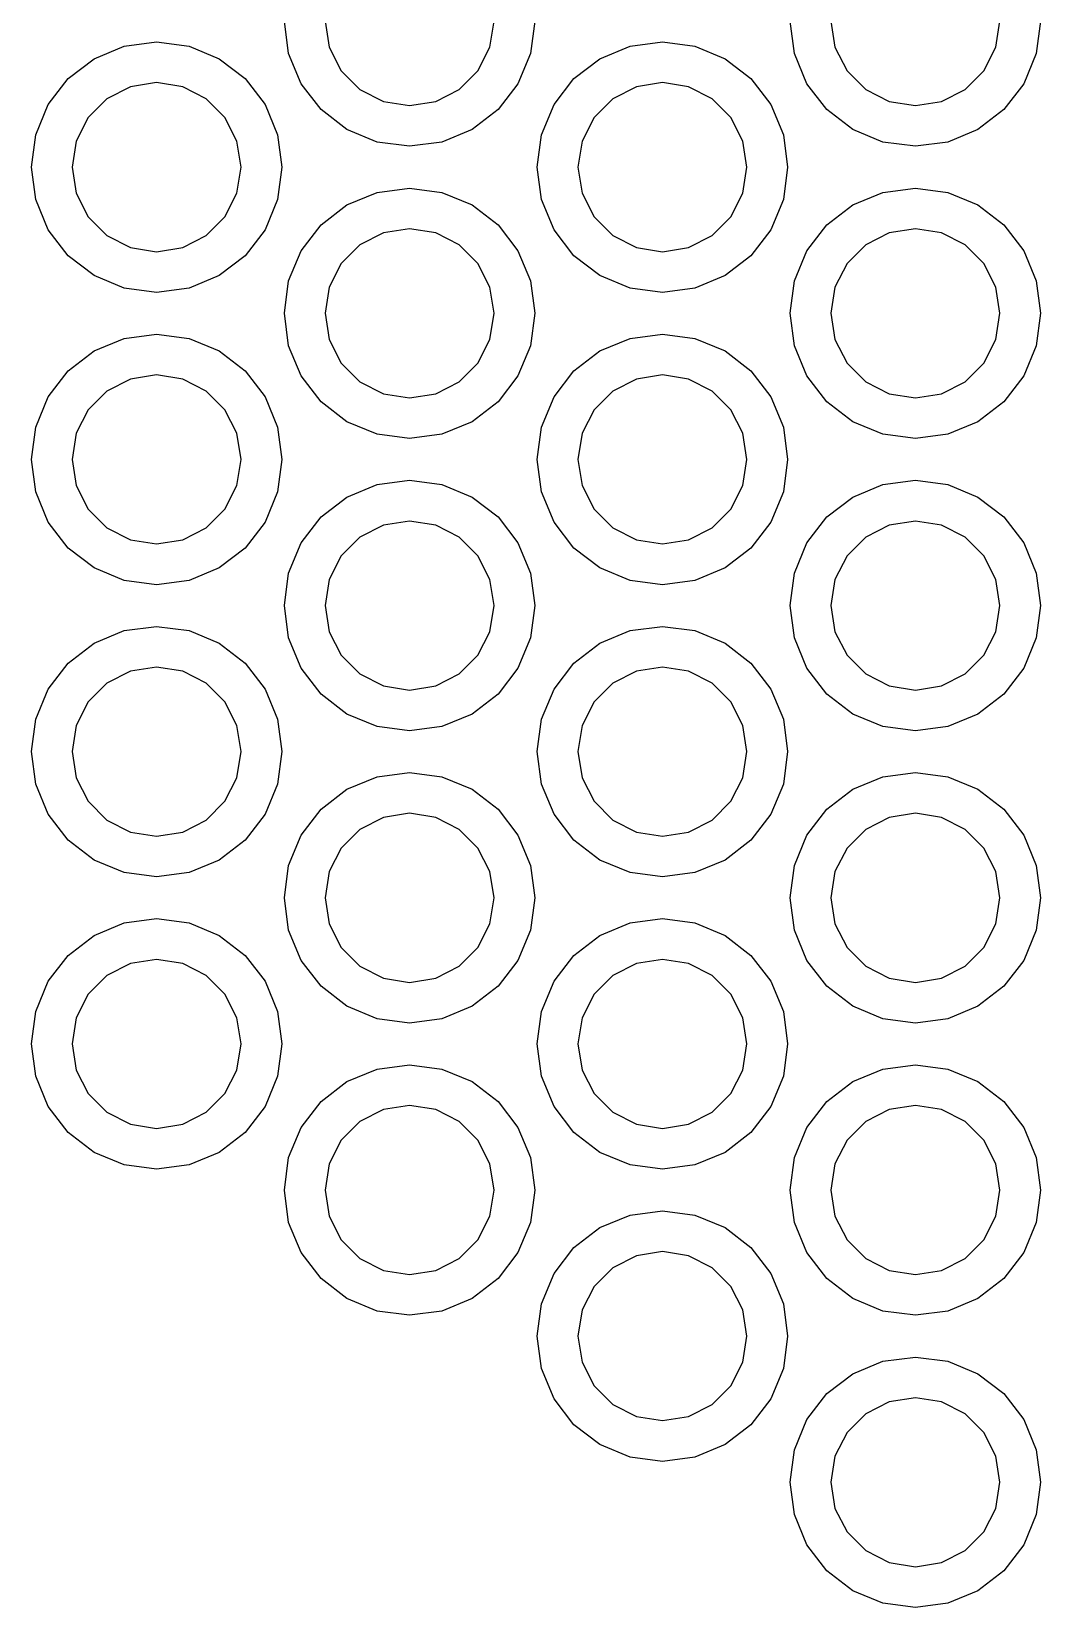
# Model space of a CAD drawing. Extents: x 0 to 6.5, y -7.51 to 0.
# Drawn here: x 2.5104 to 2.7008, y -6.0914 to -5.7941 of the extents above; entities that cross this region are included whole.
import ezdxf

# ---------------------------------------------------------------- set-up
doc = ezdxf.new("R2010")
doc.units = 0
doc.header["$MEASUREMENT"] = 0
doc.layers.add('BLACK', color=7, linetype='CONTINUOUS')

msp = doc.modelspace()

# ---------------------------------------------------------------- linework, layer by layer
at = {"layer": 'BLACK', "linetype": 'CONTINUOUS'}
for p, q in [((2.55891, -5.79826), (2.55811, -5.79215)), ((2.56578, -5.79215), (2.56656, -5.79707)), ((2.59689, -5.79707), (2.59767, -5.79215)), ((2.60535, -5.79215), (2.60455, -5.79826)), ((2.65438, -5.79826), (2.65357, -5.79215)), ((2.66125, -5.79215), (2.66203, -5.79707)), ((2.69236, -5.79707), (2.69314, -5.79215)), ((2.70082, -5.79215), (2.70001, -5.79826)), ((2.52788, -5.79689), (2.53399, -5.79608)), ((2.53399, -5.79608), (2.54011, -5.79689)), ((2.62335, -5.79689), (2.62946, -5.79608)), ((2.62946, -5.79608), (2.63558, -5.79689)), ((2.52218, -5.79925), (2.52788, -5.79689)), ((2.54011, -5.79689), (2.54581, -5.79925)), ((2.56127, -5.80396), (2.55891, -5.79826)), ((2.56656, -5.79707), (2.56883, -5.80152)), ((2.59463, -5.80152), (2.59689, -5.79707)), ((2.60455, -5.79826), (2.60219, -5.80396)), ((2.61765, -5.79925), (2.62335, -5.79689)), ((2.63558, -5.79689), (2.64127, -5.79925)), ((2.65674, -5.80396), (2.65438, -5.79826)), ((2.66203, -5.79707), (2.6643, -5.80152)), ((2.6901, -5.80152), (2.69236, -5.79707)), ((2.70001, -5.79826), (2.69765, -5.80396)), ((2.51729, -5.803), (2.52218, -5.79925)), ((2.54581, -5.79925), (2.5507, -5.803)), ((2.56883, -5.80152), (2.57236, -5.80505)), ((2.5911, -5.80505), (2.59463, -5.80152)), ((2.61276, -5.803), (2.61765, -5.79925)), ((2.64127, -5.79925), (2.64617, -5.803)), ((2.6643, -5.80152), (2.66782, -5.80505)), ((2.68657, -5.80505), (2.6901, -5.80152)), ((2.51354, -5.80789), (2.51729, -5.803)), ((2.52907, -5.80454), (2.52462, -5.80681)), ((2.53399, -5.80376), (2.52907, -5.80454)), ((2.53892, -5.80454), (2.53399, -5.80376)), ((2.54337, -5.80681), (2.53892, -5.80454)), ((2.5507, -5.803), (2.55445, -5.80789)), ((2.56503, -5.80885), (2.56127, -5.80396)), ((2.57236, -5.80505), (2.5768, -5.80731)), ((2.58666, -5.80731), (2.5911, -5.80505)), ((2.60219, -5.80396), (2.59843, -5.80885)), ((2.609, -5.80789), (2.61276, -5.803)), ((2.62454, -5.80454), (2.62009, -5.80681)), ((2.62946, -5.80376), (2.62454, -5.80454)), ((2.63439, -5.80454), (2.62946, -5.80376)), ((2.63883, -5.80681), (2.63439, -5.80454)), ((2.64617, -5.803), (2.64992, -5.80789)), ((2.66049, -5.80885), (2.65674, -5.80396)), ((2.66782, -5.80505), (2.67227, -5.80731)), ((2.68212, -5.80731), (2.68657, -5.80505)), ((2.69765, -5.80396), (2.6939, -5.80885)), ((2.51118, -5.81359), (2.51354, -5.80789)), ((2.52462, -5.80681), (2.5211, -5.81033)), ((2.54689, -5.81033), (2.54337, -5.80681)), ((2.55445, -5.80789), (2.55681, -5.81359)), ((2.5768, -5.80731), (2.58173, -5.80809)), ((2.58173, -5.80809), (2.58666, -5.80731)), ((2.60664, -5.81359), (2.609, -5.80789)), ((2.62009, -5.80681), (2.61656, -5.81033)), ((2.64236, -5.81033), (2.63883, -5.80681)), ((2.64992, -5.80789), (2.65228, -5.81359)), ((2.67227, -5.80731), (2.6772, -5.80809)), ((2.6772, -5.80809), (2.68212, -5.80731)), ((2.5211, -5.81033), (2.51883, -5.81478)), ((2.54916, -5.81478), (2.54689, -5.81033)), ((2.56992, -5.8126), (2.56503, -5.80885)), ((2.59843, -5.80885), (2.59354, -5.8126)), ((2.61656, -5.81033), (2.6143, -5.81478)), ((2.64463, -5.81478), (2.64236, -5.81033)), ((2.66538, -5.8126), (2.66049, -5.80885)), ((2.6939, -5.80885), (2.68901, -5.8126)), ((2.51037, -5.81971), (2.51118, -5.81359)), ((2.55681, -5.81359), (2.55762, -5.81971)), ((2.57561, -5.81496), (2.56992, -5.8126)), ((2.59354, -5.8126), (2.58784, -5.81496)), ((2.60584, -5.81971), (2.60664, -5.81359)), ((2.65228, -5.81359), (2.65308, -5.81971)), ((2.67108, -5.81496), (2.66538, -5.8126)), ((2.68901, -5.8126), (2.68331, -5.81496)), ((2.51883, -5.81478), (2.51805, -5.81971)), ((2.54994, -5.81971), (2.54916, -5.81478)), ((2.58173, -5.81577), (2.57561, -5.81496)), ((2.58784, -5.81496), (2.58173, -5.81577)), ((2.6143, -5.81478), (2.61352, -5.81971)), ((2.64541, -5.81971), (2.64463, -5.81478)), ((2.6772, -5.81577), (2.67108, -5.81496)), ((2.68331, -5.81496), (2.6772, -5.81577)), ((2.51118, -5.82582), (2.51037, -5.81971)), ((2.51805, -5.81971), (2.51883, -5.82463)), ((2.54916, -5.82463), (2.54994, -5.81971)), ((2.55762, -5.81971), (2.55681, -5.82582)), ((2.60664, -5.82582), (2.60584, -5.81971)), ((2.61352, -5.81971), (2.6143, -5.82463)), ((2.64463, -5.82463), (2.64541, -5.81971)), ((2.65308, -5.81971), (2.65228, -5.82582)), ((2.51354, -5.83152), (2.51118, -5.82582)), ((2.51883, -5.82463), (2.5211, -5.82908)), ((2.54689, -5.82908), (2.54916, -5.82463)), ((2.55681, -5.82582), (2.55445, -5.83152)), ((2.56992, -5.82681), (2.57561, -5.82445)), ((2.57561, -5.82445), (2.58173, -5.82364)), ((2.58173, -5.82364), (2.58784, -5.82445)), ((2.58784, -5.82445), (2.59354, -5.82681)), ((2.609, -5.83152), (2.60664, -5.82582)), ((2.6143, -5.82463), (2.61656, -5.82908)), ((2.64236, -5.82908), (2.64463, -5.82463)), ((2.65228, -5.82582), (2.64992, -5.83152)), ((2.66538, -5.82681), (2.67108, -5.82445)), ((2.67108, -5.82445), (2.6772, -5.82364)), ((2.6772, -5.82364), (2.68331, -5.82445)), ((2.68331, -5.82445), (2.68901, -5.82681)), ((2.56503, -5.83056), (2.56992, -5.82681)), ((2.59354, -5.82681), (2.59843, -5.83056)), ((2.66049, -5.83056), (2.66538, -5.82681)), ((2.68901, -5.82681), (2.6939, -5.83056)), ((2.51729, -5.83641), (2.51354, -5.83152)), ((2.5211, -5.82908), (2.52462, -5.83261)), ((2.54337, -5.83261), (2.54689, -5.82908)), ((2.55445, -5.83152), (2.5507, -5.83641)), ((2.56127, -5.83545), (2.56503, -5.83056)), ((2.58173, -5.83132), (2.5768, -5.8321)), ((2.58666, -5.8321), (2.58173, -5.83132)), ((2.59843, -5.83056), (2.60219, -5.83545)), ((2.61276, -5.83641), (2.609, -5.83152)), ((2.61656, -5.82908), (2.62009, -5.83261)), ((2.63883, -5.83261), (2.64236, -5.82908)), ((2.64992, -5.83152), (2.64617, -5.83641)), ((2.65674, -5.83545), (2.66049, -5.83056)), ((2.6772, -5.83132), (2.67227, -5.8321)), ((2.68212, -5.8321), (2.6772, -5.83132)), ((2.6939, -5.83056), (2.69765, -5.83545)), ((2.52462, -5.83261), (2.52907, -5.83487)), ((2.52907, -5.83487), (2.53399, -5.83565)), ((2.53399, -5.83565), (2.53892, -5.83487)), ((2.53892, -5.83487), (2.54337, -5.83261)), ((2.57236, -5.83437), (2.56883, -5.83789)), ((2.5768, -5.8321), (2.57236, -5.83437)), ((2.5911, -5.83437), (2.58666, -5.8321)), ((2.59463, -5.83789), (2.5911, -5.83437)), ((2.62009, -5.83261), (2.62454, -5.83487)), ((2.62454, -5.83487), (2.62946, -5.83565)), ((2.62946, -5.83565), (2.63439, -5.83487)), ((2.63439, -5.83487), (2.63883, -5.83261)), ((2.66782, -5.83437), (2.6643, -5.83789)), ((2.67227, -5.8321), (2.66782, -5.83437)), ((2.68657, -5.83437), (2.68212, -5.8321)), ((2.6901, -5.83789), (2.68657, -5.83437)), ((2.52218, -5.84016), (2.51729, -5.83641)), ((2.5507, -5.83641), (2.54581, -5.84016)), ((2.55891, -5.84115), (2.56127, -5.83545)), ((2.60219, -5.83545), (2.60455, -5.84115)), ((2.61765, -5.84016), (2.61276, -5.83641)), ((2.64617, -5.83641), (2.64127, -5.84016)), ((2.65438, -5.84115), (2.65674, -5.83545)), ((2.69765, -5.83545), (2.70001, -5.84115)), ((2.52788, -5.84252), (2.52218, -5.84016)), ((2.54581, -5.84016), (2.54011, -5.84252)), ((2.56883, -5.83789), (2.56656, -5.84234)), ((2.59689, -5.84234), (2.59463, -5.83789)), ((2.62335, -5.84252), (2.61765, -5.84016)), ((2.64127, -5.84016), (2.63558, -5.84252)), ((2.6643, -5.83789), (2.66203, -5.84234)), ((2.69236, -5.84234), (2.6901, -5.83789)), ((2.53399, -5.84333), (2.52788, -5.84252)), ((2.54011, -5.84252), (2.53399, -5.84333)), ((2.55811, -5.84726), (2.55891, -5.84115)), ((2.56656, -5.84234), (2.56578, -5.84726)), ((2.59767, -5.84726), (2.59689, -5.84234)), ((2.60455, -5.84115), (2.60535, -5.84726)), ((2.62946, -5.84333), (2.62335, -5.84252)), ((2.63558, -5.84252), (2.62946, -5.84333)), ((2.65357, -5.84726), (2.65438, -5.84115)), ((2.66203, -5.84234), (2.66125, -5.84726)), ((2.69314, -5.84726), (2.69236, -5.84234)), ((2.70001, -5.84115), (2.70082, -5.84726)), ((2.55891, -5.85338), (2.55811, -5.84726)), ((2.56578, -5.84726), (2.56656, -5.85219)), ((2.59689, -5.85219), (2.59767, -5.84726)), ((2.60535, -5.84726), (2.60455, -5.85338)), ((2.65438, -5.85338), (2.65357, -5.84726)), ((2.66125, -5.84726), (2.66203, -5.85219)), ((2.69236, -5.85219), (2.69314, -5.84726)), ((2.70082, -5.84726), (2.70001, -5.85338)), ((2.52218, -5.85437), (2.52788, -5.85201)), ((2.52788, -5.85201), (2.53399, -5.8512)), ((2.53399, -5.8512), (2.54011, -5.85201)), ((2.54011, -5.85201), (2.54581, -5.85437)), ((2.56656, -5.85219), (2.56883, -5.85664)), ((2.59463, -5.85664), (2.59689, -5.85219)), ((2.61765, -5.85437), (2.62335, -5.85201)), ((2.62335, -5.85201), (2.62946, -5.8512)), ((2.62946, -5.8512), (2.63558, -5.85201)), ((2.63558, -5.85201), (2.64127, -5.85437)), ((2.66203, -5.85219), (2.6643, -5.85664)), ((2.6901, -5.85664), (2.69236, -5.85219)), ((2.51729, -5.85812), (2.52218, -5.85437)), ((2.54581, -5.85437), (2.5507, -5.85812)), ((2.56127, -5.85908), (2.55891, -5.85338)), ((2.60455, -5.85338), (2.60219, -5.85908)), ((2.61276, -5.85812), (2.61765, -5.85437)), ((2.64127, -5.85437), (2.64617, -5.85812)), ((2.65674, -5.85908), (2.65438, -5.85338)), ((2.70001, -5.85338), (2.69765, -5.85908)), ((2.51354, -5.86301), (2.51729, -5.85812)), ((2.5507, -5.85812), (2.55445, -5.86301)), ((2.56883, -5.85664), (2.57236, -5.86016)), ((2.5911, -5.86016), (2.59463, -5.85664)), ((2.609, -5.86301), (2.61276, -5.85812)), ((2.64617, -5.85812), (2.64992, -5.86301)), ((2.6643, -5.85664), (2.66782, -5.86016)), ((2.68657, -5.86016), (2.6901, -5.85664)), ((2.52907, -5.85966), (2.52462, -5.86192)), ((2.53399, -5.85888), (2.52907, -5.85966)), ((2.53892, -5.85966), (2.53399, -5.85888)), ((2.54337, -5.86192), (2.53892, -5.85966)), ((2.56503, -5.86397), (2.56127, -5.85908)), ((2.57236, -5.86016), (2.5768, -5.86243)), ((2.58666, -5.86243), (2.5911, -5.86016)), ((2.60219, -5.85908), (2.59843, -5.86397)), ((2.62454, -5.85966), (2.62009, -5.86192)), ((2.62946, -5.85888), (2.62454, -5.85966)), ((2.63439, -5.85966), (2.62946, -5.85888)), ((2.63883, -5.86192), (2.63439, -5.85966)), ((2.66049, -5.86397), (2.65674, -5.85908)), ((2.66782, -5.86016), (2.67227, -5.86243)), ((2.68212, -5.86243), (2.68657, -5.86016)), ((2.69765, -5.85908), (2.6939, -5.86397)), ((2.51118, -5.86871), (2.51354, -5.86301)), ((2.52462, -5.86192), (2.5211, -5.86545)), ((2.54689, -5.86545), (2.54337, -5.86192)), ((2.55445, -5.86301), (2.55681, -5.86871)), ((2.56992, -5.86772), (2.56503, -5.86397)), ((2.5768, -5.86243), (2.58173, -5.86321)), ((2.58173, -5.86321), (2.58666, -5.86243)), ((2.59843, -5.86397), (2.59354, -5.86772)), ((2.60664, -5.86871), (2.609, -5.86301)), ((2.62009, -5.86192), (2.61656, -5.86545)), ((2.64236, -5.86545), (2.63883, -5.86192)), ((2.64992, -5.86301), (2.65228, -5.86871)), ((2.66538, -5.86772), (2.66049, -5.86397)), ((2.67227, -5.86243), (2.6772, -5.86321)), ((2.6772, -5.86321), (2.68212, -5.86243)), ((2.6939, -5.86397), (2.68901, -5.86772)), ((2.5211, -5.86545), (2.51883, -5.8699)), ((2.54916, -5.8699), (2.54689, -5.86545)), ((2.61656, -5.86545), (2.6143, -5.8699)), ((2.64463, -5.8699), (2.64236, -5.86545)), ((2.51037, -5.87482), (2.51118, -5.86871)), ((2.51883, -5.8699), (2.51805, -5.87482)), ((2.54994, -5.87482), (2.54916, -5.8699)), ((2.55681, -5.86871), (2.55762, -5.87482)), ((2.57561, -5.87008), (2.56992, -5.86772)), ((2.58173, -5.87089), (2.57561, -5.87008)), ((2.58784, -5.87008), (2.58173, -5.87089)), ((2.59354, -5.86772), (2.58784, -5.87008)), ((2.60584, -5.87482), (2.60664, -5.86871)), ((2.6143, -5.8699), (2.61352, -5.87482)), ((2.64541, -5.87482), (2.64463, -5.8699)), ((2.65228, -5.86871), (2.65308, -5.87482)), ((2.67108, -5.87008), (2.66538, -5.86772)), ((2.6772, -5.87089), (2.67108, -5.87008)), ((2.68331, -5.87008), (2.6772, -5.87089)), ((2.68901, -5.86772), (2.68331, -5.87008)), ((2.51118, -5.88094), (2.51037, -5.87482)), ((2.51805, -5.87482), (2.51883, -5.87975)), ((2.54916, -5.87975), (2.54994, -5.87482)), ((2.55762, -5.87482), (2.55681, -5.88094)), ((2.60664, -5.88094), (2.60584, -5.87482)), ((2.61352, -5.87482), (2.6143, -5.87975)), ((2.64463, -5.87975), (2.64541, -5.87482)), ((2.65308, -5.87482), (2.65228, -5.88094)), ((2.57561, -5.87957), (2.58173, -5.87876)), ((2.58173, -5.87876), (2.58784, -5.87957)), ((2.67108, -5.87957), (2.6772, -5.87876)), ((2.6772, -5.87876), (2.68331, -5.87957)), ((2.51354, -5.88664), (2.51118, -5.88094)), ((2.51883, -5.87975), (2.5211, -5.8842)), ((2.54689, -5.8842), (2.54916, -5.87975)), ((2.55681, -5.88094), (2.55445, -5.88664)), ((2.56503, -5.88568), (2.56992, -5.88193)), ((2.56992, -5.88193), (2.57561, -5.87957)), ((2.58784, -5.87957), (2.59354, -5.88193)), ((2.59354, -5.88193), (2.59843, -5.88568)), ((2.609, -5.88664), (2.60664, -5.88094)), ((2.6143, -5.87975), (2.61656, -5.8842)), ((2.64236, -5.8842), (2.64463, -5.87975)), ((2.65228, -5.88094), (2.64992, -5.88664)), ((2.66049, -5.88568), (2.66538, -5.88193)), ((2.66538, -5.88193), (2.67108, -5.87957)), ((2.68331, -5.87957), (2.68901, -5.88193)), ((2.68901, -5.88193), (2.6939, -5.88568)), ((2.5211, -5.8842), (2.52462, -5.88772)), ((2.54337, -5.88772), (2.54689, -5.8842)), ((2.61656, -5.8842), (2.62009, -5.88772)), ((2.63883, -5.88772), (2.64236, -5.8842)), ((2.51729, -5.89153), (2.51354, -5.88664)), ((2.52462, -5.88772), (2.52907, -5.88999)), ((2.53892, -5.88999), (2.54337, -5.88772)), ((2.55445, -5.88664), (2.5507, -5.89153)), ((2.56127, -5.89057), (2.56503, -5.88568)), ((2.5768, -5.88722), (2.57236, -5.88948)), ((2.58173, -5.88644), (2.5768, -5.88722)), ((2.58666, -5.88722), (2.58173, -5.88644)), ((2.5911, -5.88948), (2.58666, -5.88722)), ((2.59843, -5.88568), (2.60219, -5.89057)), ((2.61276, -5.89153), (2.609, -5.88664)), ((2.62009, -5.88772), (2.62454, -5.88999)), ((2.63439, -5.88999), (2.63883, -5.88772)), ((2.64992, -5.88664), (2.64617, -5.89153)), ((2.65674, -5.89057), (2.66049, -5.88568)), ((2.67227, -5.88722), (2.66782, -5.88948)), ((2.6772, -5.88644), (2.67227, -5.88722)), ((2.68212, -5.88722), (2.6772, -5.88644)), ((2.68657, -5.88948), (2.68212, -5.88722)), ((2.6939, -5.88568), (2.69765, -5.89057)), ((2.52907, -5.88999), (2.53399, -5.89077)), ((2.53399, -5.89077), (2.53892, -5.88999)), ((2.55891, -5.89627), (2.56127, -5.89057)), ((2.57236, -5.88948), (2.56883, -5.89301)), ((2.59463, -5.89301), (2.5911, -5.88948)), ((2.60219, -5.89057), (2.60455, -5.89627)), ((2.62454, -5.88999), (2.62946, -5.89077)), ((2.62946, -5.89077), (2.63439, -5.88999)), ((2.65438, -5.89627), (2.65674, -5.89057)), ((2.66782, -5.88948), (2.6643, -5.89301)), ((2.6901, -5.89301), (2.68657, -5.88948)), ((2.69765, -5.89057), (2.70001, -5.89627)), ((2.52218, -5.89528), (2.51729, -5.89153)), ((2.5507, -5.89153), (2.54581, -5.89528)), ((2.56883, -5.89301), (2.56656, -5.89746)), ((2.59689, -5.89746), (2.59463, -5.89301)), ((2.61765, -5.89528), (2.61276, -5.89153)), ((2.64617, -5.89153), (2.64127, -5.89528)), ((2.6643, -5.89301), (2.66203, -5.89746)), ((2.69236, -5.89746), (2.6901, -5.89301)), ((2.52788, -5.89764), (2.52218, -5.89528)), ((2.54581, -5.89528), (2.54011, -5.89764)), ((2.55811, -5.90238), (2.55891, -5.89627)), ((2.60455, -5.89627), (2.60535, -5.90238)), ((2.62335, -5.89764), (2.61765, -5.89528)), ((2.64127, -5.89528), (2.63558, -5.89764)), ((2.65357, -5.90238), (2.65438, -5.89627)), ((2.70001, -5.89627), (2.70082, -5.90238)), ((2.53399, -5.89845), (2.52788, -5.89764)), ((2.54011, -5.89764), (2.53399, -5.89845)), ((2.56656, -5.89746), (2.56578, -5.90238)), ((2.59767, -5.90238), (2.59689, -5.89746)), ((2.62946, -5.89845), (2.62335, -5.89764)), ((2.63558, -5.89764), (2.62946, -5.89845)), ((2.66203, -5.89746), (2.66125, -5.90238)), ((2.69314, -5.90238), (2.69236, -5.89746)), ((2.55891, -5.9085), (2.55811, -5.90238)), ((2.56578, -5.90238), (2.56656, -5.90731)), ((2.59689, -5.90731), (2.59767, -5.90238)), ((2.60535, -5.90238), (2.60455, -5.9085)), ((2.65438, -5.9085), (2.65357, -5.90238)), ((2.66125, -5.90238), (2.66203, -5.90731)), ((2.69236, -5.90731), (2.69314, -5.90238)), ((2.70082, -5.90238), (2.70001, -5.9085)), ((2.52218, -5.90948), (2.52788, -5.90712)), ((2.52788, -5.90712), (2.53399, -5.90632)), ((2.53399, -5.90632), (2.54011, -5.90712)), ((2.54011, -5.90712), (2.54581, -5.90948)), ((2.56127, -5.91419), (2.55891, -5.9085)), ((2.56656, -5.90731), (2.56883, -5.91175)), ((2.59463, -5.91175), (2.59689, -5.90731)), ((2.60455, -5.9085), (2.60219, -5.91419)), ((2.61765, -5.90948), (2.62335, -5.90712)), ((2.62335, -5.90712), (2.62946, -5.90632)), ((2.62946, -5.90632), (2.63558, -5.90712)), ((2.63558, -5.90712), (2.64127, -5.90948)), ((2.65674, -5.91419), (2.65438, -5.9085)), ((2.66203, -5.90731), (2.6643, -5.91175)), ((2.6901, -5.91175), (2.69236, -5.90731)), ((2.70001, -5.9085), (2.69765, -5.91419)), ((2.51729, -5.91324), (2.52218, -5.90948)), ((2.54581, -5.90948), (2.5507, -5.91324)), ((2.56883, -5.91175), (2.57236, -5.91528)), ((2.5911, -5.91528), (2.59463, -5.91175)), ((2.61276, -5.91324), (2.61765, -5.90948)), ((2.64127, -5.90948), (2.64617, -5.91324)), ((2.6643, -5.91175), (2.66782, -5.91528)), ((2.68657, -5.91528), (2.6901, -5.91175)), ((2.51354, -5.91813), (2.51729, -5.91324)), ((2.52907, -5.91478), (2.52462, -5.91704)), ((2.53399, -5.914), (2.52907, -5.91478)), ((2.53892, -5.91478), (2.53399, -5.914)), ((2.54337, -5.91704), (2.53892, -5.91478)), ((2.5507, -5.91324), (2.55445, -5.91813)), ((2.56503, -5.91909), (2.56127, -5.91419)), ((2.60219, -5.91419), (2.59843, -5.91909)), ((2.609, -5.91813), (2.61276, -5.91324)), ((2.62454, -5.91478), (2.62009, -5.91704)), ((2.62946, -5.914), (2.62454, -5.91478)), ((2.63439, -5.91478), (2.62946, -5.914)), ((2.63883, -5.91704), (2.63439, -5.91478)), ((2.64617, -5.91324), (2.64992, -5.91813)), ((2.66049, -5.91909), (2.65674, -5.91419)), ((2.69765, -5.91419), (2.6939, -5.91909)), ((2.52462, -5.91704), (2.5211, -5.92057)), ((2.54689, -5.92057), (2.54337, -5.91704)), ((2.57236, -5.91528), (2.5768, -5.91755)), ((2.5768, -5.91755), (2.58173, -5.91833)), ((2.58173, -5.91833), (2.58666, -5.91755)), ((2.58666, -5.91755), (2.5911, -5.91528)), ((2.62009, -5.91704), (2.61656, -5.92057)), ((2.64236, -5.92057), (2.63883, -5.91704)), ((2.66782, -5.91528), (2.67227, -5.91755)), ((2.67227, -5.91755), (2.6772, -5.91833)), ((2.6772, -5.91833), (2.68212, -5.91755)), ((2.68212, -5.91755), (2.68657, -5.91528)), ((2.51118, -5.92383), (2.51354, -5.91813)), ((2.5211, -5.92057), (2.51883, -5.92502)), ((2.54916, -5.92502), (2.54689, -5.92057)), ((2.55445, -5.91813), (2.55681, -5.92383)), ((2.56992, -5.92284), (2.56503, -5.91909)), ((2.59843, -5.91909), (2.59354, -5.92284)), ((2.60664, -5.92383), (2.609, -5.91813)), ((2.61656, -5.92057), (2.6143, -5.92502)), ((2.64463, -5.92502), (2.64236, -5.92057)), ((2.64992, -5.91813), (2.65228, -5.92383)), ((2.66538, -5.92284), (2.66049, -5.91909)), ((2.6939, -5.91909), (2.68901, -5.92284)), ((2.51037, -5.92994), (2.51118, -5.92383)), ((2.55681, -5.92383), (2.55762, -5.92994)), ((2.57561, -5.9252), (2.56992, -5.92284)), ((2.59354, -5.92284), (2.58784, -5.9252)), ((2.60584, -5.92994), (2.60664, -5.92383)), ((2.65228, -5.92383), (2.65308, -5.92994)), ((2.67108, -5.9252), (2.66538, -5.92284)), ((2.68901, -5.92284), (2.68331, -5.9252)), ((2.51883, -5.92502), (2.51805, -5.92994)), ((2.54994, -5.92994), (2.54916, -5.92502)), ((2.58173, -5.92601), (2.57561, -5.9252)), ((2.58784, -5.9252), (2.58173, -5.92601)), ((2.6143, -5.92502), (2.61352, -5.92994)), ((2.64541, -5.92994), (2.64463, -5.92502)), ((2.6772, -5.92601), (2.67108, -5.9252)), ((2.68331, -5.9252), (2.6772, -5.92601)), ((2.51118, -5.93606), (2.51037, -5.92994)), ((2.51805, -5.92994), (2.51883, -5.93487)), ((2.54916, -5.93487), (2.54994, -5.92994)), ((2.55762, -5.92994), (2.55681, -5.93606)), ((2.60664, -5.93606), (2.60584, -5.92994)), ((2.61352, -5.92994), (2.6143, -5.93487)), ((2.64463, -5.93487), (2.64541, -5.92994)), ((2.65308, -5.92994), (2.65228, -5.93606)), ((2.51883, -5.93487), (2.5211, -5.93931)), ((2.54689, -5.93931), (2.54916, -5.93487)), ((2.56992, -5.93704), (2.57561, -5.93468)), ((2.57561, -5.93468), (2.58173, -5.93388)), ((2.58173, -5.93388), (2.58784, -5.93468)), ((2.58784, -5.93468), (2.59354, -5.93704)), ((2.6143, -5.93487), (2.61656, -5.93931)), ((2.64236, -5.93931), (2.64463, -5.93487)), ((2.66538, -5.93704), (2.67108, -5.93468)), ((2.67108, -5.93468), (2.6772, -5.93388)), ((2.6772, -5.93388), (2.68331, -5.93468)), ((2.68331, -5.93468), (2.68901, -5.93704)), ((2.51354, -5.94175), (2.51118, -5.93606)), ((2.55681, -5.93606), (2.55445, -5.94175)), ((2.56503, -5.9408), (2.56992, -5.93704)), ((2.59354, -5.93704), (2.59843, -5.9408)), ((2.609, -5.94175), (2.60664, -5.93606)), ((2.65228, -5.93606), (2.64992, -5.94175)), ((2.66049, -5.9408), (2.66538, -5.93704)), ((2.68901, -5.93704), (2.6939, -5.9408)), ((2.51729, -5.94665), (2.51354, -5.94175)), ((2.5211, -5.93931), (2.52462, -5.94284)), ((2.54337, -5.94284), (2.54689, -5.93931)), ((2.55445, -5.94175), (2.5507, -5.94665)), ((2.56127, -5.94569), (2.56503, -5.9408)), ((2.58173, -5.94156), (2.5768, -5.94234)), ((2.58666, -5.94234), (2.58173, -5.94156)), ((2.59843, -5.9408), (2.60219, -5.94569)), ((2.61276, -5.94665), (2.609, -5.94175)), ((2.61656, -5.93931), (2.62009, -5.94284)), ((2.63883, -5.94284), (2.64236, -5.93931)), ((2.64992, -5.94175), (2.64617, -5.94665)), ((2.65674, -5.94569), (2.66049, -5.9408)), ((2.6772, -5.94156), (2.67227, -5.94234)), ((2.68212, -5.94234), (2.6772, -5.94156)), ((2.6939, -5.9408), (2.69765, -5.94569)), ((2.52462, -5.94284), (2.52907, -5.94511)), ((2.53892, -5.94511), (2.54337, -5.94284)), ((2.57236, -5.9446), (2.56883, -5.94813)), ((2.5768, -5.94234), (2.57236, -5.9446)), ((2.5911, -5.9446), (2.58666, -5.94234)), ((2.59463, -5.94813), (2.5911, -5.9446)), ((2.62009, -5.94284), (2.62454, -5.94511)), ((2.63439, -5.94511), (2.63883, -5.94284)), ((2.66782, -5.9446), (2.6643, -5.94813)), ((2.67227, -5.94234), (2.66782, -5.9446)), ((2.68657, -5.9446), (2.68212, -5.94234)), ((2.6901, -5.94813), (2.68657, -5.9446)), ((2.52218, -5.9504), (2.51729, -5.94665)), ((2.52907, -5.94511), (2.53399, -5.94589)), ((2.53399, -5.94589), (2.53892, -5.94511)), ((2.5507, -5.94665), (2.54581, -5.9504)), ((2.55891, -5.95139), (2.56127, -5.94569)), ((2.60219, -5.94569), (2.60455, -5.95139)), ((2.61765, -5.9504), (2.61276, -5.94665)), ((2.62454, -5.94511), (2.62946, -5.94589)), ((2.62946, -5.94589), (2.63439, -5.94511)), ((2.64617, -5.94665), (2.64127, -5.9504)), ((2.65438, -5.95139), (2.65674, -5.94569)), ((2.69765, -5.94569), (2.70001, -5.95139)), ((2.52788, -5.95276), (2.52218, -5.9504)), ((2.54581, -5.9504), (2.54011, -5.95276)), ((2.56883, -5.94813), (2.56656, -5.95257)), ((2.59689, -5.95257), (2.59463, -5.94813)), ((2.62335, -5.95276), (2.61765, -5.9504)), ((2.64127, -5.9504), (2.63558, -5.95276)), ((2.6643, -5.94813), (2.66203, -5.95257)), ((2.69236, -5.95257), (2.6901, -5.94813)), ((2.53399, -5.95356), (2.52788, -5.95276)), ((2.54011, -5.95276), (2.53399, -5.95356)), ((2.55811, -5.9575), (2.55891, -5.95139)), ((2.56656, -5.95257), (2.56578, -5.9575)), ((2.59767, -5.9575), (2.59689, -5.95257)), ((2.60455, -5.95139), (2.60535, -5.9575)), ((2.62946, -5.95356), (2.62335, -5.95276)), ((2.63558, -5.95276), (2.62946, -5.95356)), ((2.65357, -5.9575), (2.65438, -5.95139)), ((2.66203, -5.95257), (2.66125, -5.9575)), ((2.69314, -5.9575), (2.69236, -5.95257)), ((2.70001, -5.95139), (2.70082, -5.9575)), ((2.55891, -5.96361), (2.55811, -5.9575)), ((2.56578, -5.9575), (2.56656, -5.96243)), ((2.59689, -5.96243), (2.59767, -5.9575)), ((2.60535, -5.9575), (2.60455, -5.96361)), ((2.65438, -5.96361), (2.65357, -5.9575)), ((2.66125, -5.9575), (2.66203, -5.96243)), ((2.69236, -5.96243), (2.69314, -5.9575)), ((2.70082, -5.9575), (2.70001, -5.96361)), ((2.52218, -5.9646), (2.52788, -5.96224)), ((2.52788, -5.96224), (2.53399, -5.96144)), ((2.53399, -5.96144), (2.54011, -5.96224)), ((2.54011, -5.96224), (2.54581, -5.9646)), ((2.56656, -5.96243), (2.56883, -5.96687)), ((2.59463, -5.96687), (2.59689, -5.96243)), ((2.61765, -5.9646), (2.62335, -5.96224)), ((2.62335, -5.96224), (2.62946, -5.96144)), ((2.62946, -5.96144), (2.63558, -5.96224)), ((2.63558, -5.96224), (2.64127, -5.9646)), ((2.66203, -5.96243), (2.6643, -5.96687)), ((2.6901, -5.96687), (2.69236, -5.96243)), ((2.51729, -5.96836), (2.52218, -5.9646)), ((2.54581, -5.9646), (2.5507, -5.96836)), ((2.56127, -5.96931), (2.55891, -5.96361)), ((2.60455, -5.96361), (2.60219, -5.96931)), ((2.61276, -5.96836), (2.61765, -5.9646)), ((2.64127, -5.9646), (2.64617, -5.96836)), ((2.65674, -5.96931), (2.65438, -5.96361)), ((2.70001, -5.96361), (2.69765, -5.96931)), ((2.51354, -5.97325), (2.51729, -5.96836)), ((2.5507, -5.96836), (2.55445, -5.97325)), ((2.56883, -5.96687), (2.57236, -5.9704)), ((2.5911, -5.9704), (2.59463, -5.96687)), ((2.609, -5.97325), (2.61276, -5.96836)), ((2.64617, -5.96836), (2.64992, -5.97325)), ((2.6643, -5.96687), (2.66782, -5.9704)), ((2.68657, -5.9704), (2.6901, -5.96687)), ((2.52907, -5.9699), (2.52462, -5.97216)), ((2.53399, -5.96912), (2.52907, -5.9699)), ((2.53892, -5.9699), (2.53399, -5.96912)), ((2.54337, -5.97216), (2.53892, -5.9699)), ((2.56503, -5.9742), (2.56127, -5.96931)), ((2.57236, -5.9704), (2.5768, -5.97267)), ((2.58666, -5.97267), (2.5911, -5.9704)), ((2.60219, -5.96931), (2.59843, -5.9742)), ((2.62454, -5.9699), (2.62009, -5.97216)), ((2.62946, -5.96912), (2.62454, -5.9699)), ((2.63439, -5.9699), (2.62946, -5.96912)), ((2.63883, -5.97216), (2.63439, -5.9699)), ((2.66049, -5.9742), (2.65674, -5.96931)), ((2.66782, -5.9704), (2.67227, -5.97267)), ((2.68212, -5.97267), (2.68657, -5.9704)), ((2.69765, -5.96931), (2.6939, -5.9742)), ((2.51118, -5.97895), (2.51354, -5.97325)), ((2.52462, -5.97216), (2.5211, -5.97569)), ((2.54689, -5.97569), (2.54337, -5.97216)), ((2.55445, -5.97325), (2.55681, -5.97895)), ((2.56992, -5.97796), (2.56503, -5.9742)), ((2.5768, -5.97267), (2.58173, -5.97345)), ((2.58173, -5.97345), (2.58666, -5.97267)), ((2.59843, -5.9742), (2.59354, -5.97796)), ((2.60664, -5.97895), (2.609, -5.97325)), ((2.62009, -5.97216), (2.61656, -5.97569)), ((2.64236, -5.97569), (2.63883, -5.97216)), ((2.64992, -5.97325), (2.65228, -5.97895)), ((2.66538, -5.97796), (2.66049, -5.9742)), ((2.67227, -5.97267), (2.6772, -5.97345)), ((2.6772, -5.97345), (2.68212, -5.97267)), ((2.6939, -5.9742), (2.68901, -5.97796)), ((2.5211, -5.97569), (2.51883, -5.98013)), ((2.54916, -5.98013), (2.54689, -5.97569)), ((2.61656, -5.97569), (2.6143, -5.98013)), ((2.64463, -5.98013), (2.64236, -5.97569)), ((2.51037, -5.98506), (2.51118, -5.97895)), ((2.51883, -5.98013), (2.51805, -5.98506)), ((2.54994, -5.98506), (2.54916, -5.98013)), ((2.55681, -5.97895), (2.55762, -5.98506)), ((2.57561, -5.98032), (2.56992, -5.97796)), ((2.58173, -5.98112), (2.57561, -5.98032)), ((2.58784, -5.98032), (2.58173, -5.98112)), ((2.59354, -5.97796), (2.58784, -5.98032)), ((2.60584, -5.98506), (2.60664, -5.97895)), ((2.6143, -5.98013), (2.61352, -5.98506)), ((2.64541, -5.98506), (2.64463, -5.98013)), ((2.65228, -5.97895), (2.65308, -5.98506)), ((2.67108, -5.98032), (2.66538, -5.97796)), ((2.6772, -5.98112), (2.67108, -5.98032)), ((2.68331, -5.98032), (2.6772, -5.98112)), ((2.68901, -5.97796), (2.68331, -5.98032)), ((2.51118, -5.99117), (2.51037, -5.98506)), ((2.51805, -5.98506), (2.51883, -5.98999)), ((2.54916, -5.98999), (2.54994, -5.98506)), ((2.55762, -5.98506), (2.55681, -5.99117)), ((2.60664, -5.99117), (2.60584, -5.98506)), ((2.61352, -5.98506), (2.6143, -5.98999)), ((2.64463, -5.98999), (2.64541, -5.98506)), ((2.65308, -5.98506), (2.65228, -5.99117)), ((2.57561, -5.9898), (2.58173, -5.989)), ((2.58173, -5.989), (2.58784, -5.9898)), ((2.67108, -5.9898), (2.6772, -5.989)), ((2.6772, -5.989), (2.68331, -5.9898)), ((2.51354, -5.99687), (2.51118, -5.99117)), ((2.51883, -5.98999), (2.5211, -5.99443)), ((2.54689, -5.99443), (2.54916, -5.98999)), ((2.55681, -5.99117), (2.55445, -5.99687)), ((2.56503, -5.99592), (2.56992, -5.99216)), ((2.56992, -5.99216), (2.57561, -5.9898)), ((2.58784, -5.9898), (2.59354, -5.99216)), ((2.59354, -5.99216), (2.59843, -5.99592)), ((2.609, -5.99687), (2.60664, -5.99117)), ((2.6143, -5.98999), (2.61656, -5.99443)), ((2.64236, -5.99443), (2.64463, -5.98999)), ((2.65228, -5.99117), (2.64992, -5.99687)), ((2.66049, -5.99592), (2.66538, -5.99216)), ((2.66538, -5.99216), (2.67108, -5.9898)), ((2.68331, -5.9898), (2.68901, -5.99216)), ((2.68901, -5.99216), (2.6939, -5.99592)), ((2.5211, -5.99443), (2.52462, -5.99796)), ((2.54337, -5.99796), (2.54689, -5.99443)), ((2.61656, -5.99443), (2.62009, -5.99796)), ((2.63883, -5.99796), (2.64236, -5.99443)), ((2.51729, -6.00176), (2.51354, -5.99687)), ((2.52462, -5.99796), (2.52907, -6.00022)), ((2.53892, -6.00022), (2.54337, -5.99796)), ((2.55445, -5.99687), (2.5507, -6.00176)), ((2.56127, -6.00081), (2.56503, -5.99592)), ((2.5768, -5.99746), (2.57236, -5.99972)), ((2.58173, -5.99667), (2.5768, -5.99746)), ((2.58666, -5.99746), (2.58173, -5.99667)), ((2.5911, -5.99972), (2.58666, -5.99746)), ((2.59843, -5.99592), (2.60219, -6.00081)), ((2.61276, -6.00176), (2.609, -5.99687)), ((2.62009, -5.99796), (2.62454, -6.00022)), ((2.63439, -6.00022), (2.63883, -5.99796)), ((2.64992, -5.99687), (2.64617, -6.00176)), ((2.65674, -6.00081), (2.66049, -5.99592)), ((2.67227, -5.99746), (2.66782, -5.99972)), ((2.6772, -5.99667), (2.67227, -5.99746)), ((2.68212, -5.99746), (2.6772, -5.99667)), ((2.68657, -5.99972), (2.68212, -5.99746)), ((2.6939, -5.99592), (2.69765, -6.00081)), ((2.52907, -6.00022), (2.53399, -6.001)), ((2.53399, -6.001), (2.53892, -6.00022)), ((2.55891, -6.00651), (2.56127, -6.00081)), ((2.57236, -5.99972), (2.56883, -6.00325)), ((2.59463, -6.00325), (2.5911, -5.99972)), ((2.60219, -6.00081), (2.60455, -6.00651)), ((2.62454, -6.00022), (2.62946, -6.001)), ((2.62946, -6.001), (2.63439, -6.00022)), ((2.65438, -6.00651), (2.65674, -6.00081)), ((2.66782, -5.99972), (2.6643, -6.00325)), ((2.6901, -6.00325), (2.68657, -5.99972)), ((2.69765, -6.00081), (2.70001, -6.00651)), ((2.52218, -6.00552), (2.51729, -6.00176)), ((2.5507, -6.00176), (2.54581, -6.00552)), ((2.56883, -6.00325), (2.56656, -6.00769)), ((2.59689, -6.00769), (2.59463, -6.00325)), ((2.61765, -6.00552), (2.61276, -6.00176)), ((2.64617, -6.00176), (2.64127, -6.00552)), ((2.6643, -6.00325), (2.66203, -6.00769)), ((2.69236, -6.00769), (2.6901, -6.00325)), ((2.52788, -6.00788), (2.52218, -6.00552)), ((2.54581, -6.00552), (2.54011, -6.00788)), ((2.55811, -6.01262), (2.55891, -6.00651)), ((2.60455, -6.00651), (2.60535, -6.01262)), ((2.62335, -6.00788), (2.61765, -6.00552)), ((2.64127, -6.00552), (2.63558, -6.00788)), ((2.65357, -6.01262), (2.65438, -6.00651)), ((2.70001, -6.00651), (2.70082, -6.01262)), ((2.53399, -6.00868), (2.52788, -6.00788)), ((2.54011, -6.00788), (2.53399, -6.00868)), ((2.56656, -6.00769), (2.56578, -6.01262)), ((2.59767, -6.01262), (2.59689, -6.00769)), ((2.62946, -6.00868), (2.62335, -6.00788)), ((2.63558, -6.00788), (2.62946, -6.00868)), ((2.66203, -6.00769), (2.66125, -6.01262)), ((2.69314, -6.01262), (2.69236, -6.00769)), ((2.55891, -6.01873), (2.55811, -6.01262)), ((2.56578, -6.01262), (2.56656, -6.01755)), ((2.59689, -6.01755), (2.59767, -6.01262)), ((2.60535, -6.01262), (2.60455, -6.01873)), ((2.65438, -6.01873), (2.65357, -6.01262)), ((2.66125, -6.01262), (2.66203, -6.01755)), ((2.69236, -6.01755), (2.69314, -6.01262)), ((2.70082, -6.01262), (2.70001, -6.01873)), ((2.56127, -6.02443), (2.55891, -6.01873)), ((2.56656, -6.01755), (2.56883, -6.02199)), ((2.59463, -6.02199), (2.59689, -6.01755)), ((2.60455, -6.01873), (2.60219, -6.02443)), ((2.61765, -6.01972), (2.62335, -6.01736)), ((2.62335, -6.01736), (2.62946, -6.01656)), ((2.62946, -6.01656), (2.63558, -6.01736)), ((2.63558, -6.01736), (2.64127, -6.01972)), ((2.65674, -6.02443), (2.65438, -6.01873)), ((2.66203, -6.01755), (2.6643, -6.02199)), ((2.6901, -6.02199), (2.69236, -6.01755)), ((2.70001, -6.01873), (2.69765, -6.02443)), ((2.56883, -6.02199), (2.57236, -6.02552)), ((2.5911, -6.02552), (2.59463, -6.02199)), ((2.61276, -6.02347), (2.61765, -6.01972)), ((2.64127, -6.01972), (2.64617, -6.02347)), ((2.6643, -6.02199), (2.66782, -6.02552)), ((2.68657, -6.02552), (2.6901, -6.02199)), ((2.56503, -6.02932), (2.56127, -6.02443)), ((2.60219, -6.02443), (2.59843, -6.02932)), ((2.609, -6.02837), (2.61276, -6.02347)), ((2.62454, -6.02501), (2.62009, -6.02728)), ((2.62946, -6.02423), (2.62454, -6.02501)), ((2.63439, -6.02501), (2.62946, -6.02423)), ((2.63883, -6.02728), (2.63439, -6.02501)), ((2.64617, -6.02347), (2.64992, -6.02837)), ((2.66049, -6.02932), (2.65674, -6.02443)), ((2.69765, -6.02443), (2.6939, -6.02932)), ((2.57236, -6.02552), (2.5768, -6.02778)), ((2.5768, -6.02778), (2.58173, -6.02856)), ((2.58173, -6.02856), (2.58666, -6.02778)), ((2.58666, -6.02778), (2.5911, -6.02552)), ((2.62009, -6.02728), (2.61656, -6.03081)), ((2.64236, -6.03081), (2.63883, -6.02728)), ((2.66782, -6.02552), (2.67227, -6.02778)), ((2.67227, -6.02778), (2.6772, -6.02856)), ((2.6772, -6.02856), (2.68212, -6.02778)), ((2.68212, -6.02778), (2.68657, -6.02552)), ((2.56992, -6.03308), (2.56503, -6.02932)), ((2.59843, -6.02932), (2.59354, -6.03308)), ((2.60664, -6.03406), (2.609, -6.02837)), ((2.61656, -6.03081), (2.6143, -6.03525)), ((2.64463, -6.03525), (2.64236, -6.03081)), ((2.64992, -6.02837), (2.65228, -6.03406)), ((2.66538, -6.03308), (2.66049, -6.02932)), ((2.6939, -6.02932), (2.68901, -6.03308)), ((2.57561, -6.03544), (2.56992, -6.03308)), ((2.59354, -6.03308), (2.58784, -6.03544)), ((2.67108, -6.03544), (2.66538, -6.03308)), ((2.68901, -6.03308), (2.68331, -6.03544)), ((2.58173, -6.03624), (2.57561, -6.03544)), ((2.58784, -6.03544), (2.58173, -6.03624)), ((2.60584, -6.04018), (2.60664, -6.03406)), ((2.6143, -6.03525), (2.61352, -6.04018)), ((2.64541, -6.04018), (2.64463, -6.03525)), ((2.65228, -6.03406), (2.65308, -6.04018)), ((2.6772, -6.03624), (2.67108, -6.03544)), ((2.68331, -6.03544), (2.6772, -6.03624)), ((2.60664, -6.04629), (2.60584, -6.04018)), ((2.61352, -6.04018), (2.6143, -6.04511)), ((2.64463, -6.04511), (2.64541, -6.04018)), ((2.65308, -6.04018), (2.65228, -6.04629)), ((2.6143, -6.04511), (2.61656, -6.04955)), ((2.64236, -6.04955), (2.64463, -6.04511)), ((2.66538, -6.04728), (2.67108, -6.04492)), ((2.67108, -6.04492), (2.6772, -6.04412)), ((2.6772, -6.04412), (2.68331, -6.04492)), ((2.68331, -6.04492), (2.68901, -6.04728)), ((2.609, -6.05199), (2.60664, -6.04629)), ((2.65228, -6.04629), (2.64992, -6.05199)), ((2.66049, -6.05103), (2.66538, -6.04728)), ((2.68901, -6.04728), (2.6939, -6.05103)), ((2.61656, -6.04955), (2.62009, -6.05308)), ((2.63883, -6.05308), (2.64236, -6.04955)), ((2.65674, -6.05593), (2.66049, -6.05103)), ((2.6772, -6.05179), (2.67227, -6.05257)), ((2.68212, -6.05257), (2.6772, -6.05179)), ((2.6939, -6.05103), (2.69765, -6.05593)), ((2.61276, -6.05688), (2.609, -6.05199)), ((2.62009, -6.05308), (2.62454, -6.05534)), ((2.63439, -6.05534), (2.63883, -6.05308)), ((2.64992, -6.05199), (2.64617, -6.05688)), ((2.66782, -6.05484), (2.6643, -6.05837)), ((2.67227, -6.05257), (2.66782, -6.05484)), ((2.68657, -6.05484), (2.68212, -6.05257)), ((2.6901, -6.05837), (2.68657, -6.05484)), ((2.61765, -6.06064), (2.61276, -6.05688)), ((2.62454, -6.05534), (2.62946, -6.05612)), ((2.62946, -6.05612), (2.63439, -6.05534)), ((2.64617, -6.05688), (2.64127, -6.06064)), ((2.65438, -6.06162), (2.65674, -6.05593)), ((2.69765, -6.05593), (2.70001, -6.06162)), ((2.62335, -6.063), (2.61765, -6.06064)), ((2.64127, -6.06064), (2.63558, -6.063)), ((2.6643, -6.05837), (2.66203, -6.06281)), ((2.69236, -6.06281), (2.6901, -6.05837)), ((2.62946, -6.0638), (2.62335, -6.063)), ((2.63558, -6.063), (2.62946, -6.0638)), ((2.65357, -6.06774), (2.65438, -6.06162)), ((2.66203, -6.06281), (2.66125, -6.06774)), ((2.69314, -6.06774), (2.69236, -6.06281)), ((2.70001, -6.06162), (2.70082, -6.06774)), ((2.65438, -6.07385), (2.65357, -6.06774)), ((2.66125, -6.06774), (2.66203, -6.07266)), ((2.69236, -6.07266), (2.69314, -6.06774)), ((2.70082, -6.06774), (2.70001, -6.07385)), ((2.66203, -6.07266), (2.6643, -6.07711)), ((2.6901, -6.07711), (2.69236, -6.07266)), ((2.65674, -6.07955), (2.65438, -6.07385)), ((2.70001, -6.07385), (2.69765, -6.07955)), ((2.6643, -6.07711), (2.66782, -6.08064)), ((2.68657, -6.08064), (2.6901, -6.07711)), ((2.66049, -6.08444), (2.65674, -6.07955)), ((2.66782, -6.08064), (2.67227, -6.0829)), ((2.68212, -6.0829), (2.68657, -6.08064)), ((2.69765, -6.07955), (2.6939, -6.08444)), ((2.66538, -6.08819), (2.66049, -6.08444)), ((2.67227, -6.0829), (2.6772, -6.08368)), ((2.6772, -6.08368), (2.68212, -6.0829)), ((2.6939, -6.08444), (2.68901, -6.08819)), ((2.67108, -6.09055), (2.66538, -6.08819)), ((2.68901, -6.08819), (2.68331, -6.09055)), ((2.6772, -6.09136), (2.67108, -6.09055)), ((2.68331, -6.09055), (2.6772, -6.09136))]:
    msp.add_line(p, q, dxfattribs=at)

doc.saveas('drawing.dxf')
